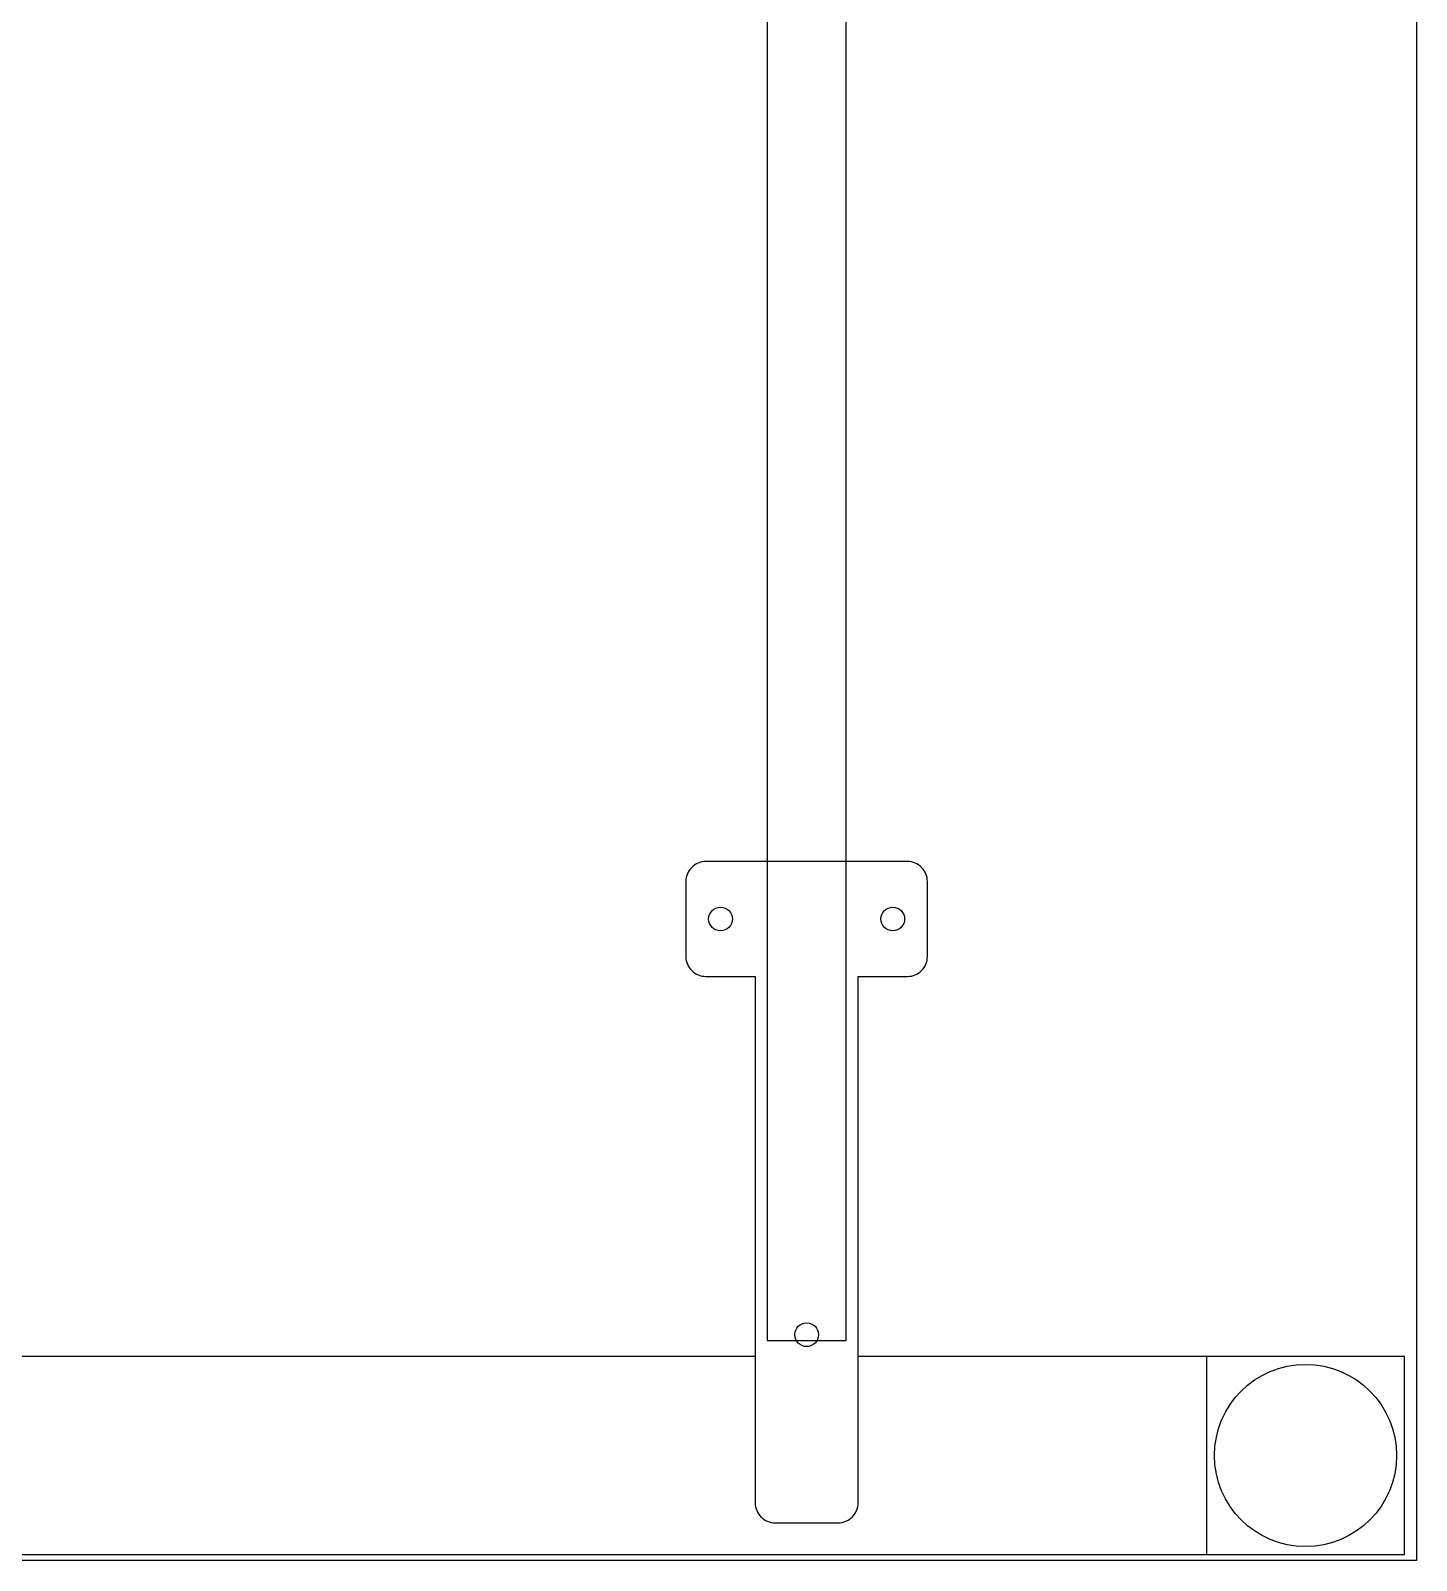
# Model space of a CAD drawing. Header units: millimetres. Extents: x 151130 to 215929, y 2134 to 34533.
# Drawn here: x 163529.9 to 163879.9, y 20783.2 to 21169.6 of the extents above; entities that cross this region are included whole.
import ezdxf

# ---------------------------------------------------------------- set-up
doc = ezdxf.new("R2010")
doc.units = ezdxf.units.MM
for name, color, linetype in [('2D', 7, 'Continuous'), ('MUEBLES', 8, 'Continuous'), ('OH CUBIERTA', 3, 'Continuous')]:
    doc.layers.add(name, color=color, linetype=linetype)

# ---------------------------------------------------------------- blocks, each defined once
blk = doc.blocks.new('CUR25.15070')
at = {"layer": 'OH CUBIERTA'}
blk.add_lwpolyline([(0, 0), (0, 700), (1500, 700), (1500, 0)], close=True, dxfattribs=at)
blk = doc.blocks.new('SP.LI.5LTS.070')
at = {"layer": '2D'}
for points in [[(5, 347), (5, -347), (55, -347), (55, -209)], [(55, 209), (55, 347), (5, 347)], [(55, 297), (5, 297)], [(55, -183), (55, 183)], [(55, -297), (5, -297)]]:
    blk.add_lwpolyline(points, dxfattribs=at)
for points in [[(151, 209), (151, 221.5, -0.414214), (156, 226.5), (175, 226.5, -0.414214), (180, 221.5), (180, 170.5, -0.414214), (175, 165.5), (156, 165.5, -0.414214), (151, 170.5), (151, 183)], [(151, 183), (18, 183, -0.414214), (13, 188), (13, 204, -0.414214), (18, 209), (151, 209)], [(151, -209), (151, -221.5, 0.414214), (156, -226.5), (175, -226.5, 0.414214), (180, -221.5), (180, -170.5, 0.414214), (175, -165.5), (156, -165.5, 0.414214), (151, -170.5), (151, -183)], [(151, -183), (18, -183, 0.414214), (13, -188), (13, -204, 0.414214), (18, -209), (151, -209)]]:
    blk.add_lwpolyline(points, format="xyb", dxfattribs=at)
for centre, radius in [((30, 322), 23), ((165.5, 217.75), 3), ((60.5, 196), 3), ((165.5, 174.25), 3), ((165.5, -174.25), 3), ((60.5, -196), 3), ((165.5, -217.75), 3), ((30, -322), 23)]:
    blk.add_circle(centre, radius, dxfattribs=at)
blk = doc.blocks.new('T2')
at = {"layer": 'MUEBLES'}
blk.add_lwpolyline([(55.5, -556), (1444.5, -556), (1444.5, -536), (55.5, -536)], close=True, dxfattribs=at)
blk.add_blockref('SP.LI.5LTS.070', (-3.5, -350))
at = {"layer": 'OH CUBIERTA'}
blk.add_blockref('CUR25.15070', (0, -700), dxfattribs=at)

msp = doc.modelspace()

# ---------------------------------------------------------------- block references
at = {"color": 5, "rotation": 90}
msp.add_blockref('T2', (163179.88, 20783.22), dxfattribs=at)

doc.saveas('drawing.dxf')
